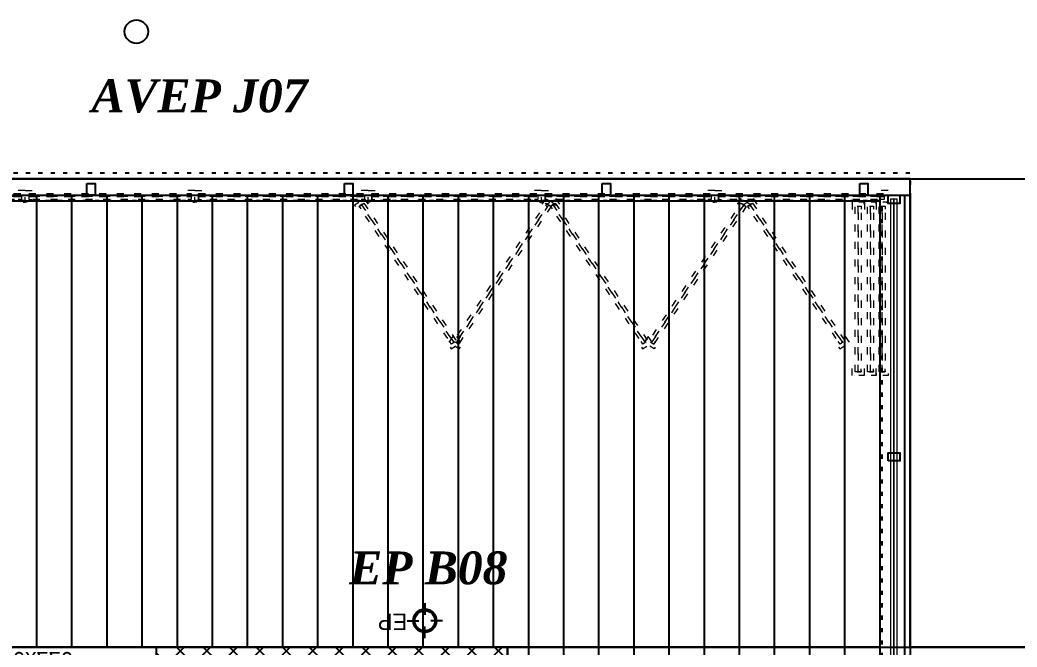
# Model space of a CAD drawing. Header units: centimetres. Extents: x 2648 to 12729, y 1890 to 6224.
# Drawn here: x 10651.3 to 11077, y 4917.4 to 5185.2 of the extents above; entities that cross this region are included whole.
import ezdxf

# ---------------------------------------------------------------- set-up
doc = ezdxf.new("R2010")
doc.units = ezdxf.units.CM
for name, pattern in [('ACAD_ISO03W100', [0.295276, 0.11811, -0.177165]), ('Style de ligne -14', [0.147638, 0.098425, -0.049213]), ('Style de ligne -17', [0.347222, 0.20828, -0.138942]), ('Style de ligne -18', [0.164042, 0.054681, -0.109361]), ('Style de ligne -5', [0.20828, 0.069425, -0.138855])]:
    doc.linetypes.add(name, pattern=pattern)
doc.layers.add('B BATI-lumon', color=252, linetype='Continuous', lineweight=20)
doc.layers.add('w_.prlm-EAU-EPEXT', color=252, linetype='Continuous', lineweight=18)
for name, color, linetype in [('B GÈnÈral_Hatch', 252, 'Continuous'), ('B Général', 252, 'Continuous'), ('C ANNOTATIONS-prestations', 252, 'Continuous'), ('D SURFACES-shab', 252, 'Continuous'), ('Général', 252, 'Continuous'), ('prlm-EAU-EPEXT', 145, 'Continuous')]:
    doc.layers.add(name, color=color, linetype=linetype)
doc.layers.add('prlm-ZEROPLOT', color=254, linetype='Continuous', plot=False)
doc.styles.add('Eurostile', font='Eurosti.TTF')
doc.styles.add('Eurostile (bold)', font='Eurostib.TTF')
doc.styles.add('prlm-eau-ep', font='timesbi.ttf', dxfattribs={"height": 18})
doc.styles.add('Times New Roman (bold italic)', font='timesbi.ttf')

# ---------------------------------------------------------------- blocks, each defined once
blk = doc.blocks.new('B 80.Groupe-10-1')
at = {"layer": 'B Général', "linetype": 'Continuous'}
for p, q in [((9810.48, 5117.4), (11031.39, 5117.4)), ((10658.33, 5110.39), (10658.33, 4917.39)), ((10673.33, 5110.39), (10673.33, 4917.39)), ((10688.33, 5110.39), (10688.33, 4917.39)), ((10703.33, 5110.39), (10703.33, 4917.39)), ((10718.33, 5110.39), (10718.33, 4917.39)), ((10733.33, 5110.39), (10733.33, 4917.39)), ((10748.33, 5110.39), (10748.33, 4917.39)), ((10763.33, 5110.39), (10763.33, 4917.39)), ((10778.33, 5110.39), (10778.33, 4917.39)), ((10793.33, 5110.39), (10793.33, 4917.39)), ((10808.33, 5110.39), (10808.33, 4917.39)), ((10823.33, 5110.39), (10823.33, 4917.39)), ((10838.33, 5110.39), (10838.33, 4917.39)), ((10853.33, 5110.39), (10853.33, 4917.39)), ((10868.33, 5110.39), (10868.33, 4893.39)), ((10883.33, 5110.39), (10883.33, 4893.39)), ((10898.33, 5110.39), (10898.33, 4893.39)), ((10913.33, 5110.39), (10913.33, 4893.39)), ((10928.33, 5110.39), (10928.33, 4893.39)), ((10943.33, 5110.39), (10943.33, 4893.39)), ((10958.33, 5110.39), (10958.33, 4893.39)), ((10973.33, 5110.39), (10973.33, 4893.39)), ((10988.33, 5110.39), (10988.33, 4893.39)), ((11003.33, 5110.39), (11003.33, 4893.39)), ((11018.33, 5110.39), (11018.33, 4893.39)), ((11028.95, 5110.34), (11028.95, 4893.39))]:
    blk.add_line(p, q, dxfattribs=at)
at = {"layer": 'B Général', "linetype": 'Style de ligne -5', "ltscale": 25.4, "flags": 128}
blk.add_lwpolyline([(11031.39, 4893.39), (11019.43, 4893.39), (11019.43, 5107.88), (9810.48, 5107.88), (9810.48, 5119.84), (11031.39, 5119.84)], close=True, dxfattribs=at)
at = {"layer": 'B Général', "linetype": 'Continuous', "flags": 128}
for points in [[(10679.83, 5115.34), (10683.33, 5115.34), (10683.33, 5110.34), (10679.83, 5110.34)], [(10789.83, 5115.34), (10793.33, 5115.34), (10793.33, 5110.34), (10789.83, 5110.34)], [(10899.83, 5115.34), (10903.33, 5115.34), (10903.33, 5110.34), (10899.83, 5110.34)], [(11009.83, 5115.34), (11013.33, 5115.34), (11013.33, 5110.34), (11009.83, 5110.34)], [(11031.39, 4893.39), (10859.39, 4893.39), (10859.39, 4917.39), (9810.48, 4917.39), (9810.48, 5110.34), (11031.39, 5110.34)], [(11021.89, 5106.84), (11021.89, 5110.34), (11026.89, 5110.34), (11026.89, 5106.84)], [(11021.89, 4996.84), (11021.89, 5000.34), (11026.89, 5000.34), (11026.89, 4996.84)]]:
    blk.add_lwpolyline(points, close=True, dxfattribs=at)
blk = doc.blocks.new('B 80.EP')
at = {"layer": 'B Général', "linetype": 'Continuous'}
for p, q in [((0, 7.5), (0, 2.5)), ((-7.5, 0), (-2.5, 0)), ((7.5, 0), (2.5, 0)), ((0, -7.5), (0, -2.5))]:
    blk.add_line(p, q, dxfattribs=at)
at = {"layer": 'B Général', "linetype": 'Continuous', "flags": 128}
for points in [[(-5, 0, -1), (5, 0, -1)], [(-4.33, 0, -1), (4.33, 0, -1)]]:
    blk.add_lwpolyline(points, format="xyb", close=True, dxfattribs=at)
at = {"layer": 'C ANNOTATIONS-prestations', "insert": (7.5, 3.99), "char_height": 7.059, "attachment_point": 1, "line_spacing_factor": 0.894142, "style": 'Eurostile'}
blk.add_mtext('EP', dxfattribs=at)
blk = doc.blocks.new('B 80.PF 100.220 + VR')
at = {"layer": 'B Général', "linetype": 'Continuous'}
for p, q in [((-50, 7), (-50, 17)), ((50, 7), (50, 17))]:
    blk.add_line(p, q, dxfattribs=at)
at = {"layer": 'B Général'}
blk.add_line((45, 9), (-45, 9), dxfattribs=at)
at = {"layer": 'B Général', "linetype": 'Continuous', "lineweight": 35}
for p, q in [((-50, 7), (-50, -9)), ((50, 7), (50, -9))]:
    blk.add_line(p, q, dxfattribs=at)
at = {"layer": 'B Général', "linetype": 'Style de ligne -14', "ltscale": 25.4, "flags": 128}
blk.add_lwpolyline([(47.5, 113.27), (46.5, 113.27), (46.5, 112.27), (40, 112.27), (40, 18.5), (46.5, 18.5), (46.5, 17.5), (47.5, 17.5)], close=True, dxfattribs=at)
at = {"layer": 'B Général', "linetype": 'Continuous', "flags": 128}
for points in [[(-39, 15.5), (-41.5, 15.5), (-41.5, 13), (-39, 13), (-39, 10.5), (-45.5, 10.5), (-45.5, 17), (-46.5, 17), (-46.5, 18), (-39, 18)], [(39, 15.5), (41.5, 15.5), (41.5, 13), (39, 13), (39, 10.5), (45.5, 10.5), (45.5, 17), (46.5, 17), (46.5, 18), (39, 18)]]:
    blk.add_lwpolyline(points, close=True, dxfattribs=at)
at = {"layer": 'B Général', "flags": 128}
for points in [[(-41, 18), (41, 18), (41, 15.5), (-41, 15.5)], [(-43, 10.5), (-43, 9), (-50, 9), (-50, 17), (-45.5, 17), (-45.5, 10.5)], [(-43.5, 15.5), (43.5, 15.5), (43.5, 13), (-43.5, 13)], [(-41, 13), (41, 13), (41, 10.5), (-41, 10.5)], [(43, 10.5), (43, 9), (50, 9), (50, 17), (45.5, 17), (45.5, 10.5)]]:
    blk.add_lwpolyline(points, close=True, dxfattribs=at)
at = {"layer": 'B Général', "linetype": 'Style de ligne -17', "ltscale": 25.4, "flags": 128}
blk.add_lwpolyline([(-50, 9), (50, 9), (50, -11), (-50, -11)], close=True, dxfattribs=at)
at = {"layer": 'B Général', "flags": 128}
blk.add_lwpolyline([(-50, -9), (-50, -17), (50, -17), (50, -9)], dxfattribs=at)
at = {"layer": 'B Général'}
blk.add_circle((47, 17.5), 0.5, dxfattribs=at)
at = {"layer": 'B Général', "linetype": 'Style de ligne -18', "ltscale": 25.4}
blk.add_arc((48.78, 15.78), 97.5, 90.8973, 179.2823, dxfattribs=at)
at = {"layer": 'B Général', "insert": (-21.61, 2.65), "char_height": 7.059, "attachment_point": 1, "rotation": 360, "line_spacing_factor": 0.894142, "style": 'Eurostile'}
blk.add_mtext('PF + VR', dxfattribs=at)
at = {"layer": 'C ANNOTATIONS-prestations', "attachment_point": 1, "rotation": 360, "line_spacing_factor": 0.894142}
for s, insert, char_height, style in [('1', (-41.14, -4.77), 9.41, 'Eurostile (bold)'), ('100x220', (-21.61, -7.83), 7.059, 'Eurostile')]:
    blk.add_mtext(s, dxfattribs=dict(at, insert=insert, char_height=char_height, style=style))
blk = doc.blocks.new('B 80.w_.xi.epext')
at = {"layer": 'w_.prlm-EAU-EPEXT', "linetype": 'Continuous', "lineweight": 18}
blk.add_circle((0, 0), 5, dxfattribs=at)
blk = doc.blocks.new('B 80.Groupe-28-1')
at = {"layer": 'w_.prlm-EAU-EPEXT'}
for p in [(10700.98, 5180.18), (10824.14, 4928.64)]:
    blk.add_blockref('B 80.w_.xi.epext', p, dxfattribs=at)
at = {"layer": 'w_.prlm-EAU-EPEXT', "char_height": 13.989, "attachment_point": 1, "line_spacing_factor": 1.004802, "style": 'Times New Roman (bold italic)'}
for s, insert, width in [('AVEP J07', (10681.81, 5159.77), 127.276), ('EP B08', (10791.85, 4958.19), 86.1947)]:
    blk.add_mtext(s, dxfattribs=dict(at, insert=insert, width=width))
blk = doc.blocks.new('B 80.Groupe-33-1')
at = {"layer": 'B BATI-lumon', "linetype": 'ACAD_ISO03W100', "ltscale": 25.4, "flags": 128}
for points in [[(10725.89, 5112.3), (10729.39, 5112.3), (10729.39, 5111.06), (10727.46, 5111.06), (10727.46, 5108.56), (10729.39, 5108.56), (10729.39, 5107.3), (10725.89, 5107.3), (10725.89, 5111.3), (10725.89, 5111.3)], [(10727.46, 5111.06), (10798.31, 5111.06), (10798.31, 5109.81), (10727.46, 5109.81)], [(10727.46, 5109.81), (10798.31, 5109.81), (10798.31, 5108.56), (10727.46, 5108.56)], [(10799.89, 5112.3), (10796.39, 5112.3), (10796.39, 5111.06), (10798.31, 5111.06), (10798.31, 5108.56), (10796.39, 5108.56), (10796.39, 5107.3), (10799.89, 5107.3), (10799.89, 5111.3), (10799.89, 5111.3)]]:
    blk.add_lwpolyline(points, close=True, dxfattribs=at)
blk = doc.blocks.new('B 80.Groupe-34-1')
at = {"layer": 'B BATI-lumon', "linetype": 'ACAD_ISO03W100', "ltscale": 25.4, "flags": 128}
for points in [[(10799.89, 5112.3), (10803.39, 5112.3), (10803.39, 5111.06), (10801.46, 5111.06), (10801.46, 5108.56), (10803.39, 5108.56), (10803.39, 5107.3), (10799.89, 5107.3), (10799.89, 5111.3), (10799.89, 5111.3)], [(10801.46, 5111.06), (10872.31, 5111.06), (10872.31, 5109.81), (10801.46, 5109.81)], [(10801.46, 5109.81), (10872.31, 5109.81), (10872.31, 5108.56), (10801.46, 5108.56)], [(10873.89, 5112.3), (10870.39, 5112.3), (10870.39, 5111.06), (10872.31, 5111.06), (10872.31, 5108.56), (10870.39, 5108.56), (10870.39, 5107.3), (10873.89, 5107.3), (10873.89, 5111.3), (10873.89, 5111.3)]]:
    blk.add_lwpolyline(points, close=True, dxfattribs=at)
blk = doc.blocks.new('B 80.Groupe-35-1')
at = {"layer": 'B BATI-lumon', "linetype": 'ACAD_ISO03W100', "ltscale": 25.4, "flags": 128}
for points in [[(10873.89, 5112.3), (10877.39, 5112.3), (10877.39, 5111.06), (10875.46, 5111.06), (10875.46, 5108.56), (10877.39, 5108.56), (10877.39, 5107.3), (10873.89, 5107.3), (10873.89, 5111.3), (10873.89, 5111.3)], [(10875.46, 5111.06), (10946.31, 5111.06), (10946.31, 5109.81), (10875.46, 5109.81)], [(10875.46, 5109.81), (10946.31, 5109.81), (10946.31, 5108.56), (10875.46, 5108.56)], [(10947.89, 5112.3), (10944.39, 5112.3), (10944.39, 5111.06), (10946.31, 5111.06), (10946.31, 5108.56), (10944.39, 5108.56), (10944.39, 5107.3), (10947.89, 5107.3), (10947.89, 5111.3), (10947.89, 5111.3)]]:
    blk.add_lwpolyline(points, close=True, dxfattribs=at)
blk = doc.blocks.new('B 80.Groupe-36-1')
at = {"layer": 'B BATI-lumon', "linetype": 'ACAD_ISO03W100', "ltscale": 25.4, "flags": 128}
for points in [[(10947.89, 5112.3), (10951.39, 5112.3), (10951.39, 5111.06), (10949.46, 5111.06), (10949.46, 5108.56), (10951.39, 5108.56), (10951.39, 5107.3), (10947.89, 5107.3), (10947.89, 5111.3), (10947.89, 5111.3)], [(10949.46, 5111.06), (11020.31, 5111.06), (11020.31, 5109.81), (10949.46, 5109.81)], [(10949.46, 5109.81), (11020.31, 5109.81), (11020.31, 5108.56), (10949.46, 5108.56)], [(11021.89, 5112.3), (11018.39, 5112.3), (11018.39, 5111.06), (11020.31, 5111.06), (11020.31, 5108.56), (11018.39, 5108.56), (11018.39, 5107.3), (11021.89, 5107.3), (11021.89, 5111.3), (11021.89, 5111.3)]]:
    blk.add_lwpolyline(points, close=True, dxfattribs=at)
blk = doc.blocks.new('B 80.Groupe-37-1')
at = {"layer": 'B BATI-lumon', "linetype": 'ACAD_ISO03W100', "ltscale": 25.4, "flags": 128}
for points in [[(11016.89, 5107.3), (11016.89, 5103.8), (11018.13, 5103.8), (11018.13, 5105.72), (11020.63, 5105.72), (11020.63, 5103.8), (11021.89, 5103.8), (11021.89, 5107.3), (11017.89, 5107.3), (11017.89, 5107.3)], [(11018.13, 5034.88), (11018.13, 5105.72), (11019.38, 5105.72), (11019.38, 5034.88)], [(11019.38, 5034.88), (11019.38, 5105.72), (11020.63, 5105.72), (11020.63, 5034.88)], [(11016.89, 5033.3), (11016.89, 5036.8), (11018.13, 5036.8), (11018.13, 5034.88), (11020.63, 5034.88), (11020.63, 5036.8), (11021.89, 5036.8), (11021.89, 5033.3), (11017.89, 5033.3), (11017.89, 5033.3)]]:
    blk.add_lwpolyline(points, close=True, dxfattribs=at)
blk = doc.blocks.new('B 80.Groupe-41-1')
at = {"layer": 'B BATI-lumon', "linetype": 'ACAD_ISO03W100', "ltscale": 25.4, "flags": 128}
for points in [[(11011.89, 5107.3), (11011.89, 5103.8), (11013.13, 5103.8), (11013.13, 5105.72), (11015.63, 5105.72), (11015.63, 5103.8), (11016.89, 5103.8), (11016.89, 5107.3), (11012.89, 5107.3), (11012.89, 5107.3)], [(11013.13, 5034.88), (11013.13, 5105.72), (11014.38, 5105.72), (11014.38, 5034.88)], [(11014.38, 5034.88), (11014.38, 5105.72), (11015.63, 5105.72), (11015.63, 5034.88)], [(11011.89, 5033.3), (11011.89, 5036.8), (11013.13, 5036.8), (11013.13, 5034.88), (11015.63, 5034.88), (11015.63, 5036.8), (11016.89, 5036.8), (11016.89, 5033.3), (11012.89, 5033.3), (11012.89, 5033.3)]]:
    blk.add_lwpolyline(points, close=True, dxfattribs=at)
blk = doc.blocks.new('B 80.Groupe-42-1')
at = {"layer": 'B BATI-lumon', "linetype": 'ACAD_ISO03W100', "ltscale": 25.4, "flags": 128}
for points in [[(11006.64, 5107.3), (11006.64, 5103.8), (11007.88, 5103.8), (11007.88, 5105.72), (11010.38, 5105.72), (11010.38, 5103.8), (11011.64, 5103.8), (11011.64, 5107.3), (11007.64, 5107.3), (11007.64, 5107.3)], [(11007.88, 5034.88), (11007.88, 5105.72), (11009.13, 5105.72), (11009.13, 5034.88)], [(11009.13, 5034.88), (11009.13, 5105.72), (11010.38, 5105.72), (11010.38, 5034.88)], [(11006.64, 5033.3), (11006.64, 5036.8), (11007.88, 5036.8), (11007.88, 5034.88), (11010.38, 5034.88), (11010.38, 5036.8), (11011.64, 5036.8), (11011.64, 5033.3), (11007.64, 5033.3), (11007.64, 5033.3)]]:
    blk.add_lwpolyline(points, close=True, dxfattribs=at)
blk = doc.blocks.new('B 80.Groupe-43-1')
at = {"layer": 'B BATI-lumon', "linetype": 'ACAD_ISO03W100', "ltscale": 25.4, "flags": 128}
for points in [[(10964.14, 5108.95), (10966.09, 5106.04), (10965.06, 5105.35), (10963.99, 5106.95), (10961.91, 5105.55), (10962.98, 5103.96), (10961.94, 5103.25), (10959.99, 5106.16), (10963.31, 5108.39), (10963.31, 5108.39)], [(10962.95, 5106.25), (11002.45, 5047.44), (11001.41, 5046.74), (10961.91, 5105.55)], [(10963.99, 5106.95), (11003.49, 5048.13), (11002.45, 5047.44), (10962.95, 5106.25)], [(11005.4, 5047.52), (11003.45, 5050.42), (11002.42, 5049.73), (11003.49, 5048.13), (11001.41, 5046.74), (11000.34, 5048.34), (10999.3, 5047.64), (11001.25, 5044.73), (11004.57, 5046.96), (11004.57, 5046.96)]]:
    blk.add_lwpolyline(points, close=True, dxfattribs=at)
blk = doc.blocks.new('B 80.Groupe-44-1')
at = {"layer": 'B BATI-lumon', "linetype": 'ACAD_ISO03W100', "ltscale": 25.4, "flags": 128}
for points in [[(10959.16, 5108.95), (10957.21, 5106.04), (10958.24, 5105.35), (10959.31, 5106.95), (10961.39, 5105.55), (10960.32, 5103.96), (10961.36, 5103.25), (10963.31, 5106.16), (10959.99, 5108.39), (10959.99, 5108.39)], [(10960.35, 5106.25), (10920.85, 5047.44), (10919.81, 5048.13), (10959.31, 5106.95)], [(10961.39, 5105.55), (10921.89, 5046.74), (10920.85, 5047.44), (10960.35, 5106.25)], [(10917.9, 5047.52), (10919.85, 5050.42), (10920.88, 5049.73), (10919.81, 5048.13), (10921.89, 5046.74), (10922.96, 5048.34), (10924, 5047.64), (10922.05, 5044.73), (10918.73, 5046.96), (10918.73, 5046.96)]]:
    blk.add_lwpolyline(points, close=True, dxfattribs=at)
blk = doc.blocks.new('B 80.Groupe-45-1')
at = {"layer": 'B BATI-lumon', "linetype": 'ACAD_ISO03W100', "ltscale": 25.4, "flags": 128}
for points in [[(10879.96, 5108.95), (10881.92, 5106.04), (10880.88, 5105.35), (10879.81, 5106.95), (10877.73, 5105.55), (10878.81, 5103.96), (10877.76, 5103.25), (10875.81, 5106.16), (10879.13, 5108.39), (10879.13, 5108.39)], [(10878.78, 5106.25), (10918.28, 5047.44), (10917.24, 5046.74), (10877.74, 5105.55)], [(10879.81, 5106.95), (10919.31, 5048.13), (10918.28, 5047.44), (10878.78, 5106.25)], [(10921.22, 5047.52), (10919.27, 5050.42), (10918.24, 5049.73), (10919.31, 5048.13), (10917.24, 5046.74), (10916.16, 5048.34), (10915.12, 5047.64), (10917.07, 5044.73), (10920.39, 5046.96), (10920.39, 5046.96)]]:
    blk.add_lwpolyline(points, close=True, dxfattribs=at)
blk = doc.blocks.new('B 80.Groupe-49-1')
at = {"layer": 'B BATI-lumon', "linetype": 'ACAD_ISO03W100', "ltscale": 25.4, "flags": 128}
for points in [[(10875.81, 5108.95), (10873.86, 5106.04), (10874.89, 5105.35), (10875.96, 5106.95), (10878.04, 5105.55), (10876.97, 5103.96), (10878.01, 5103.25), (10879.96, 5106.16), (10876.64, 5108.39), (10876.64, 5108.39)], [(10877, 5106.25), (10837.5, 5047.44), (10836.46, 5048.13), (10875.96, 5106.95)], [(10878.04, 5105.55), (10838.54, 5046.74), (10837.5, 5047.44), (10877, 5106.25)], [(10834.55, 5047.52), (10836.5, 5050.42), (10837.53, 5049.73), (10836.46, 5048.13), (10838.54, 5046.74), (10839.61, 5048.34), (10840.66, 5047.64), (10838.7, 5044.73), (10835.38, 5046.96), (10835.38, 5046.96)]]:
    blk.add_lwpolyline(points, close=True, dxfattribs=at)
blk = doc.blocks.new('B 80.Groupe-50-1')
at = {"layer": 'B BATI-lumon', "linetype": 'ACAD_ISO03W100', "ltscale": 25.4, "flags": 128}
for points in [[(10798.28, 5108.95), (10800.23, 5106.04), (10799.2, 5105.35), (10798.13, 5106.95), (10796.05, 5105.55), (10797.12, 5103.96), (10796.08, 5103.25), (10794.13, 5106.16), (10797.45, 5108.39), (10797.45, 5108.39)], [(10797.09, 5106.25), (10836.59, 5047.44), (10835.55, 5046.74), (10796.05, 5105.55)], [(10798.13, 5106.95), (10837.63, 5048.13), (10836.59, 5047.44), (10797.09, 5106.25)], [(10839.54, 5047.52), (10837.58, 5050.42), (10836.55, 5049.73), (10837.63, 5048.13), (10835.55, 5046.74), (10834.48, 5048.34), (10833.43, 5047.64), (10835.38, 5044.73), (10838.7, 5046.96), (10838.7, 5046.96)]]:
    blk.add_lwpolyline(points, close=True, dxfattribs=at)
blk = doc.blocks.new('B 80.Groupe-52-1')
at = {"layer": 'B BATI-lumon', "linetype": 'Continuous', "flags": 128}
for points in [[(11021.89, 5110.34), (11021.89, 5106.84), (11023.13, 5106.84), (11023.13, 5108.76), (11025.63, 5108.76), (11025.63, 5106.84), (11026.89, 5106.84), (11026.89, 5110.34), (11022.89, 5110.34), (11022.89, 5110.34)], [(11023.13, 4911.51), (11023.13, 5108.76), (11024.38, 5108.76), (11024.38, 4911.51)], [(11024.38, 4911.51), (11024.38, 5108.76), (11025.63, 5108.76), (11025.63, 4911.51)], [(11021.89, 4909.93), (11021.89, 4913.43), (11023.13, 4913.43), (11023.13, 4911.51), (11025.63, 4911.51), (11025.63, 4913.43), (11026.89, 4913.43), (11026.89, 4909.93), (11022.89, 4909.93), (11022.89, 4909.93)]]:
    blk.add_lwpolyline(points, close=True, dxfattribs=at)
blk = doc.blocks.new('B 80.Groupe-53-1')
at = {"layer": 'B BATI-lumon', "linetype": 'ACAD_ISO03W100', "ltscale": 25.4, "flags": 128}
for points in [[(10579.5, 5112.3), (10583, 5112.3), (10583, 5111.06), (10581.08, 5111.06), (10581.08, 5108.56), (10583, 5108.56), (10583, 5107.3), (10579.5, 5107.3), (10579.5, 5111.3), (10579.5, 5111.3)], [(10581.08, 5111.06), (10651.92, 5111.06), (10651.92, 5109.81), (10581.08, 5109.81)], [(10581.08, 5109.81), (10651.92, 5109.81), (10651.92, 5108.56), (10581.08, 5108.56)], [(10653.5, 5112.3), (10650, 5112.3), (10650, 5111.06), (10651.92, 5111.06), (10651.92, 5108.56), (10650, 5108.56), (10650, 5107.3), (10653.5, 5107.3), (10653.5, 5111.3), (10653.5, 5111.3)]]:
    blk.add_lwpolyline(points, close=True, dxfattribs=at)
blk = doc.blocks.new('B 80.Groupe-54-1')
at = {"layer": 'B BATI-lumon', "linetype": 'ACAD_ISO03W100', "ltscale": 25.4, "flags": 128}
for points in [[(10653.5, 5112.3), (10657, 5112.3), (10657, 5111.06), (10655.08, 5111.06), (10655.08, 5108.56), (10657, 5108.56), (10657, 5107.3), (10653.5, 5107.3), (10653.5, 5111.3), (10653.5, 5111.3)], [(10655.08, 5111.06), (10724.31, 5111.06), (10724.31, 5109.81), (10655.08, 5109.81)], [(10655.08, 5109.81), (10724.31, 5109.81), (10724.31, 5108.56), (10655.08, 5108.56)], [(10725.89, 5112.3), (10722.39, 5112.3), (10722.39, 5111.06), (10724.31, 5111.06), (10724.31, 5108.56), (10722.39, 5108.56), (10722.39, 5107.3), (10725.89, 5107.3), (10725.89, 5111.3), (10725.89, 5111.3)]]:
    blk.add_lwpolyline(points, close=True, dxfattribs=at)
blk = doc.blocks.new('B 80.Groupe-60-1')
at = {"layer": 'B BATI-lumon'}
for name in ['B 80.Groupe-53-1', 'B 80.Groupe-54-1', 'B 80.Groupe-33-1', 'B 80.Groupe-50-1', 'B 80.Groupe-34-1', 'B 80.Groupe-49-1', 'B 80.Groupe-35-1', 'B 80.Groupe-45-1', 'B 80.Groupe-44-1', 'B 80.Groupe-36-1', 'B 80.Groupe-43-1', 'B 80.Groupe-52-1', 'B 80.Groupe-42-1', 'B 80.Groupe-41-1', 'B 80.Groupe-37-1']:
    blk.add_blockref(name, (0, 0), dxfattribs=at)
blk = doc.blocks.new('B 80.Groupe-109-1')
at = {"layer": 'B BATI-lumon'}
blk.add_blockref('B 80.Groupe-60-1', (0, 0), dxfattribs=at)
blk = doc.blocks.new('xi.epext')
at = {"layer": 'prlm-EAU-EPEXT', "color": 0, "linetype": 'ByBlock', "lineweight": -2}
blk.add_circle((0, 0), 5, dxfattribs=at)

msp = doc.modelspace()

# ---------------------------------------------------------------- hatches: boundary and pattern name
at = {"layer": 'B GÈnÈral_Hatch', "linetype": 'Continuous'}
h = msp.add_hatch(dxfattribs=at)
h.set_pattern_fill('02_ISOLANT', color=256, angle=-180, style=0, pattern_type=2)
h.set_pattern_definition([(-135, (0, 0), (5.656854, -5.656854), []), (-45, (0, 0), (-5.656854, -5.656854), [])])
h.paths.add_polyline_path([(10851.388, 4909.389), (10859.388, 4917.389), (10709.388, 4917.389), (10709.388, 4909.389)])
h = msp.add_hatch(dxfattribs=at)
h.set_pattern_fill('02_ISOLANT', color=256, angle=90, style=0, pattern_type=2)
h.set_pattern_definition([(135, (0, 0), (-5.656854, -5.656854), []), (225, (0, 0), (-5.656854, 5.656854), [])])
h.paths.add_polyline_path([(10851.388, 4842.434), (10859.388, 4842.434), (10859.388, 4917.389), (10851.388, 4909.389)])

# ---------------------------------------------------------------- linework, layer by layer
at = {"layer": 'B Général', "linetype": 'Continuous'}
for p, q in [((10859.388, 4917.389), (10709.388, 4917.389)), ((10709.388, 4917.389), (10709.388, 4883.389)), ((10859.388, 4917.389), (10709.388, 4917.389)), ((10859.388, 4842.434), (10859.388, 4917.389)), ((10859.388, 4842.434), (10859.388, 4917.389))]:
    msp.add_line(p, q, dxfattribs=at)
at = {"layer": 'B Général', "linetype": 'Continuous', "flags": 128}
msp.add_lwpolyline([(11031.388, 5117.386), (11968.445, 5117.386), (11968.445, 4917.386), (11031.388, 4917.386)], close=True, dxfattribs=at)
at = {"layer": 'D SURFACES-shab', "linetype": 'Continuous', "flags": 128}
msp.add_lwpolyline([(11018.331, 4917.389), (9810.484, 4917.389), (9810.484, 5107.882), (11018.331, 5107.882)], close=True, dxfattribs=at)
at = {"layer": 'prlm-ZEROPLOT'}
for points in [[(8418.485, 4917.388), (11031.388, 4917.388), (11031.388, 5117.389), (8418.485, 5117.389)], [(8418.485, 4917.388), (10859.388, 4917.388), (10859.389, 3517.39), (9818.485, 3517.39), (9818.485, 2192.491), (8418.485, 2192.491)], [(10859.388, 4917.389), (11968.445, 4917.389), (11968.445, 3517.389), (10859.388, 3517.389)]]:
    msp.add_lwpolyline(points, close=True, dxfattribs=at)

# ---------------------------------------------------------------- block references
at = {"layer": 'B BATI-lumon'}
msp.add_blockref('B 80.Groupe-109-1', (0, 0), dxfattribs=at)
at = {"layer": 'B Général'}
msp.add_blockref('B 80.Groupe-10-1', (0, 0), dxfattribs=at)
at = {"layer": 'B Général', "rotation": 180}
msp.add_blockref('B 80.EP', (10824.138, 4928.639), dxfattribs=at)
at = {"layer": 'B Général', "xscale": -1, "rotation": 180.0000000033345}
msp.add_blockref('B 80.PF 100.220 + VR', (10659.388, 4900.389), dxfattribs=at)
at = {"layer": 'Général'}
msp.add_blockref('B 80.Groupe-28-1', (0, 0), dxfattribs=at)
at = {"layer": 'prlm-EAU-EPEXT'}
for p in [(10700.976, 5180.181), (10824.138, 4928.639)]:
    msp.add_blockref('xi.epext', p, dxfattribs=at)

# ---------------------------------------------------------------- texts
at = {"layer": 'prlm-EAU-EPEXT', "char_height": 14, "attachment_point": 1, "style": 'prlm-eau-ep'}
for s, insert, width in [('AVEP J07', (10681.813, 5159.781), 127.27602), ('EP B08', (10791.855, 4958.203), 86.19473)]:
    msp.add_mtext(s, dxfattribs=dict(at, insert=insert, width=width))

doc.saveas('drawing.dxf')
